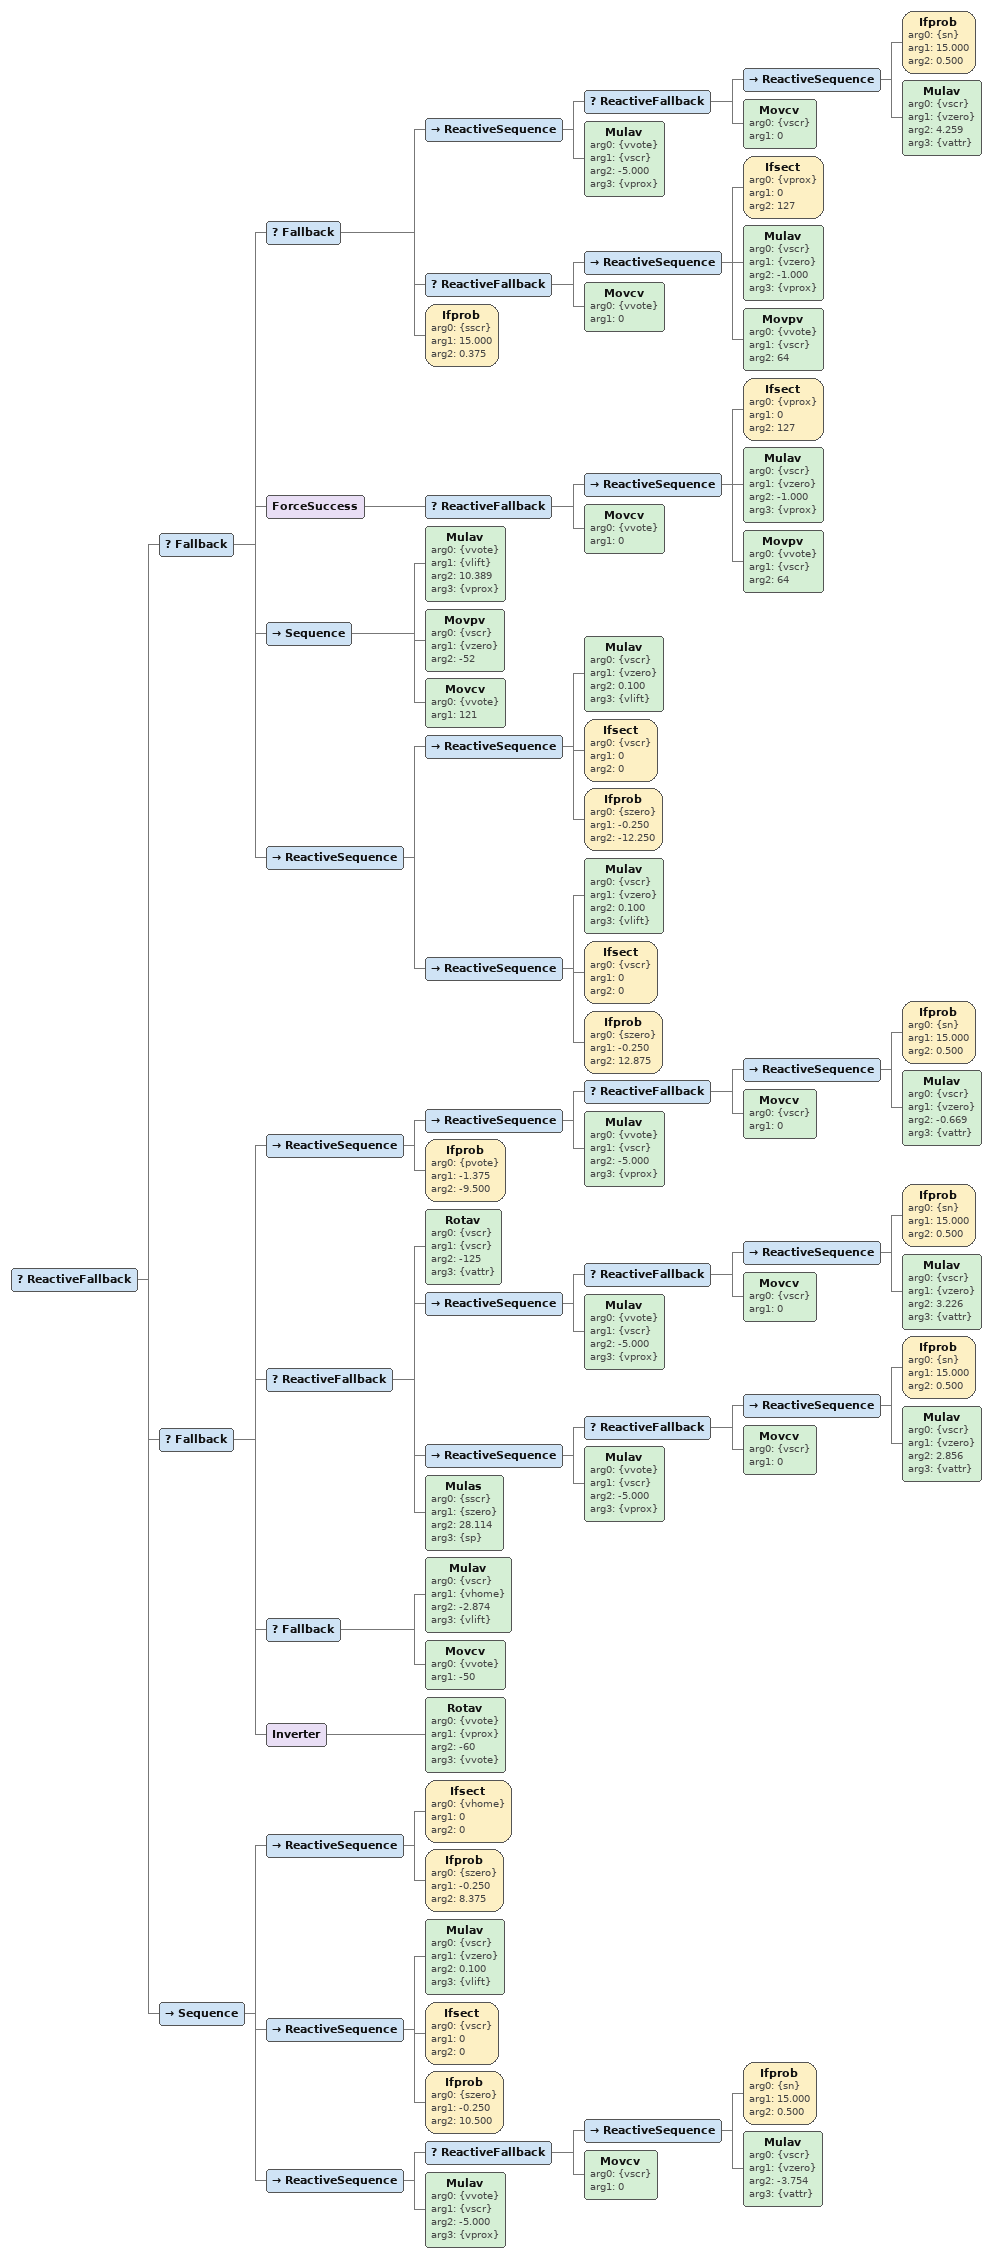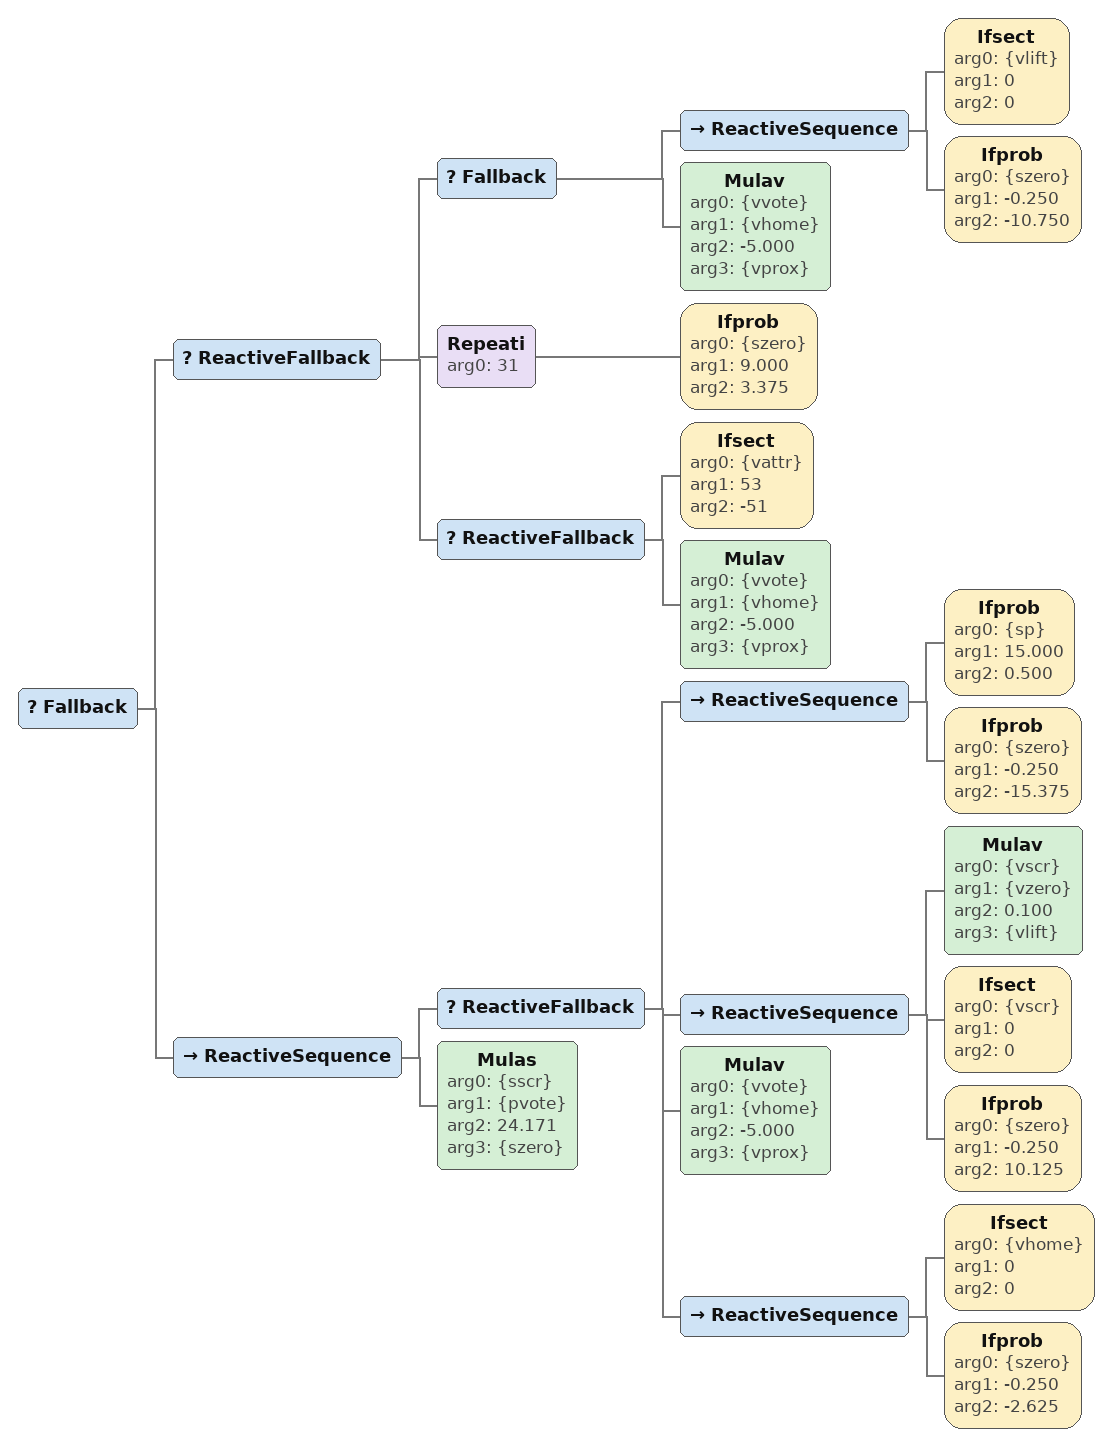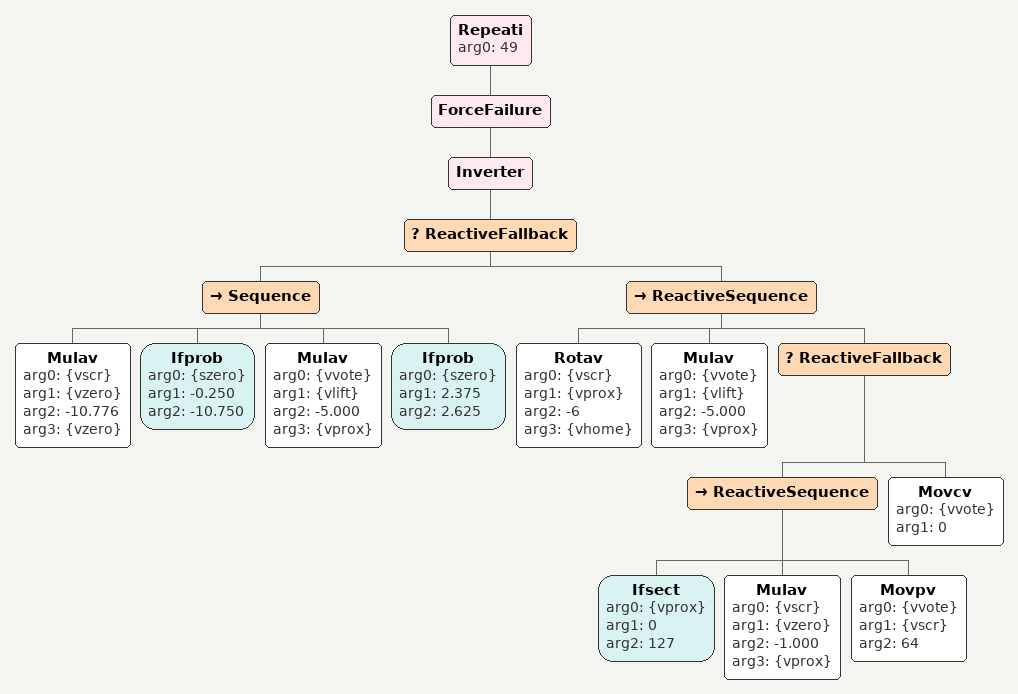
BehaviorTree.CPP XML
<ReactiveFallback>
<Fallback>
<Fallback>

	<!-- ATTRACTION -->
	<ReactiveSequence>
		<ReactiveFallback>
			<ReactiveSequence>
				<Ifprob arg0="{sn}" arg1="15.000" arg2="0.500"/>
				<Mulav arg0="{vscr}" arg1="{vzero}" arg2="4.259" arg3="{vattr}"/>
			</ReactiveSequence>
			<Movcv arg0="{vscr}" arg1="0"/>
		</ReactiveFallback>
		<Mulav arg0="{vvote}" arg1="{vscr}" arg2="-5.000" arg3="{vprox}"/>
	</ReactiveSequence>

	<!-- EXPLORATION -->
	<ReactiveFallback>
		<ReactiveSequence>
			<Ifsect arg0="{vprox}" arg1="0" arg2="127"/>
			<Mulav arg0="{vscr}" arg1="{vzero}" arg2="-1.000" arg3="{vprox}"/>
			<Movpv arg0="{vvote}" arg1="{vscr}" arg2="64"/>
		</ReactiveSequence>
		<Movcv arg0="{vvote}" arg1="0"/>
	</ReactiveFallback>
	<Ifprob arg0="{sscr}" arg1="15.000" arg2="0.375"/>
</Fallback>
<ForceSuccess>

	<!-- EXPLORATION -->
	<ReactiveFallback>
		<ReactiveSequence>
			<Ifsect arg0="{vprox}" arg1="0" arg2="127"/>
			<Mulav arg0="{vscr}" arg1="{vzero}" arg2="-1.000" arg3="{vprox}"/>
			<Movpv arg0="{vvote}" arg1="{vscr}" arg2="64"/>
		</ReactiveSequence>
		<Movcv arg0="{vvote}" arg1="0"/>
	</ReactiveFallback>
	</ForceSuccess>
<Sequence>
<Mulav arg0="{vvote}" arg1="{vlift}" arg2="10.389" arg3="{vprox}"/>
<Movpv arg0="{vscr}" arg1="{vzero}" arg2="-52"/>
<Movcv arg0="{vvote}" arg1="121"/>
</Sequence>
<ReactiveSequence>

	<!-- ITEM -->
	<ReactiveSequence>
		<Mulav arg0="{vscr}" arg1="{vzero}" arg2="0.100" arg3="{vlift}"/>
		<Ifsect arg0="{vscr}" arg1="0" arg2="0"/>
		<Ifprob arg0="{szero}" arg1="-0.250" arg2="-12.250"/>
	</ReactiveSequence>

	<!-- ITEM -->
	<ReactiveSequence>
		<Mulav arg0="{vscr}" arg1="{vzero}" arg2="0.100" arg3="{vlift}"/>
		<Ifsect arg0="{vscr}" arg1="0" arg2="0"/>
		<Ifprob arg0="{szero}" arg1="-0.250" arg2="12.875"/>
	</ReactiveSequence>
	</ReactiveSequence>
</Fallback>
<Fallback>
<ReactiveSequence>

	<!-- ATTRACTION -->
	<ReactiveSequence>
		<ReactiveFallback>
			<ReactiveSequence>
				<Ifprob arg0="{sn}" arg1="15.000" arg2="0.500"/>
				<Mulav arg0="{vscr}" arg1="{vzero}" arg2="-0.669" arg3="{vattr}"/>
			</ReactiveSequence>
			<Movcv arg0="{vscr}" arg1="0"/>
		</ReactiveFallback>
		<Mulav arg0="{vvote}" arg1="{vscr}" arg2="-5.000" arg3="{vprox}"/>
	</ReactiveSequence>
	<Ifprob arg0="{pvote}" arg1="-1.375" arg2="-9.500"/>
</ReactiveSequence>
<ReactiveFallback>
<Rotav arg0="{vscr}" arg1="{vscr}" arg2="-125" arg3="{vattr}"/>

	<!-- ATTRACTION -->
	<ReactiveSequence>
		<ReactiveFallback>
			<ReactiveSequence>
				<Ifprob arg0="{sn}" arg1="15.000" arg2="0.500"/>
				<Mulav arg0="{vscr}" arg1="{vzero}" arg2="3.226" arg3="{vattr}"/>
			</ReactiveSequence>
			<Movcv arg0="{vscr}" arg1="0"/>
		</ReactiveFallback>
		<Mulav arg0="{vvote}" arg1="{vscr}" arg2="-5.000" arg3="{vprox}"/>
	</ReactiveSequence>

	<!-- ATTRACTION -->
	<ReactiveSequence>
		<ReactiveFallback>
			<ReactiveSequence>
				<Ifprob arg0="{sn}" arg1="15.000" arg2="0.500"/>
				<Mulav arg0="{vscr}" arg1="{vzero}" arg2="2.856" arg3="{vattr}"/>
			</ReactiveSequence>
			<Movcv arg0="{vscr}" arg1="0"/>
		</ReactiveFallback>
		<Mulav arg0="{vvote}" arg1="{vscr}" arg2="-5.000" arg3="{vprox}"/>
	</ReactiveSequence>
	<Mulas arg0="{sscr}" arg1="{szero}" arg2="28.114" arg3="{sp}"/>
</ReactiveFallback>
<Fallback>
<Mulav arg0="{vscr}" arg1="{vhome}" arg2="-2.874" arg3="{vlift}"/>
<Movcv arg0="{vvote}" arg1="-50"/>
</Fallback>
<Inverter>
<Rotav arg0="{vvote}" arg1="{vprox}" arg2="-60" arg3="{vvote}"/>
</Inverter>
</Fallback>
<Sequence>

	<!-- NEST -->
	<ReactiveSequence>
		<Ifsect arg0="{vhome}" arg1="0" arg2="0"/>
		<Ifprob arg0="{szero}" arg1="-0.250" arg2="8.375"/>
	</ReactiveSequence>

	<!-- ITEM -->
	<ReactiveSequence>
		<Mulav arg0="{vscr}" arg1="{vzero}" arg2="0.100" arg3="{vlift}"/>
		<Ifsect arg0="{vscr}" arg1="0" arg2="0"/>
		<Ifprob arg0="{szero}" arg1="-0.250" arg2="10.500"/>
	</ReactiveSequence>

	<!-- ATTRACTION -->
	<ReactiveSequence>
		<ReactiveFallback>
			<ReactiveSequence>
				<Ifprob arg0="{sn}" arg1="15.000" arg2="0.500"/>
				<Mulav arg0="{vscr}" arg1="{vzero}" arg2="-3.754" arg3="{vattr}"/>
			</ReactiveSequence>
			<Movcv arg0="{vscr}" arg1="0"/>
		</ReactiveFallback>
		<Mulav arg0="{vvote}" arg1="{vscr}" arg2="-5.000" arg3="{vprox}"/>
	</ReactiveSequence>
	</Sequence>
</ReactiveFallback>

<Fallback>
<ReactiveFallback>
<Fallback>

	<!-- LIFTPOINT -->
	<ReactiveSequence>
		<Ifsect arg0="{vlift}" arg1="0" arg2="0"/>
		<Ifprob arg0="{szero}" arg1="-0.250" arg2="-10.750"/>
	</ReactiveSequence>

	<!-- HOME -->
	<Mulav arg0="{vvote}" arg1="{vhome}" arg2="-5.000" arg3="{vprox}"/>
	</Fallback>
<Repeati arg0="31">
<Ifprob arg0="{szero}" arg1="9.000" arg2="3.375"/>
</Repeati>
<ReactiveFallback>
<Ifsect arg0="{vattr}" arg1="53" arg2="-51"/>

	<!-- HOME -->
	<Mulav arg0="{vvote}" arg1="{vhome}" arg2="-5.000" arg3="{vprox}"/>
	</ReactiveFallback>
</ReactiveFallback>
<ReactiveSequence>
<ReactiveFallback>

	<!-- PORTER -->
	<ReactiveSequence>
		<Ifprob arg0="{sp}" arg1="15.000" arg2="0.500"/>
		<Ifprob arg0="{szero}" arg1="-0.250" arg2="-15.375"/>
	</ReactiveSequence>

	<!-- ITEM -->
	<ReactiveSequence>
		<Mulav arg0="{vscr}" arg1="{vzero}" arg2="0.100" arg3="{vlift}"/>
		<Ifsect arg0="{vscr}" arg1="0" arg2="0"/>
		<Ifprob arg0="{szero}" arg1="-0.250" arg2="10.125"/>
	</ReactiveSequence>

	<!-- HOME -->
	<Mulav arg0="{vvote}" arg1="{vhome}" arg2="-5.000" arg3="{vprox}"/>

	<!-- NEST -->
	<ReactiveSequence>
		<Ifsect arg0="{vhome}" arg1="0" arg2="0"/>
		<Ifprob arg0="{szero}" arg1="-0.250" arg2="-2.625"/>
	</ReactiveSequence>
	</ReactiveFallback>
<Mulas arg0="{sscr}" arg1="{pvote}" arg2="24.171" arg3="{szero}"/>
</ReactiveSequence>
</Fallback>

<Repeati arg0="49">
<ForceFailure>
<Inverter>
<ReactiveFallback>
<Sequence>
<Mulav arg0="{vscr}" arg1="{vzero}" arg2="-10.776" arg3="{vzero}"/>

	<!-- FIXEDPROB -->
	<Ifprob arg0="{szero}" arg1="-0.250" arg2="-10.750"/>

	<!-- POSITION -->
	<Mulav arg0="{vvote}" arg1="{vlift}" arg2="-5.000" arg3="{vprox}"/>
	<Ifprob arg0="{szero}" arg1="2.375" arg2="2.625"/>
</Sequence>
<ReactiveSequence>
<Rotav arg0="{vscr}" arg1="{vprox}" arg2="-6" arg3="{vhome}"/>

	<!-- POSITION -->
	<Mulav arg0="{vvote}" arg1="{vlift}" arg2="-5.000" arg3="{vprox}"/>

	<!-- EXPLORATION -->
	<ReactiveFallback>
		<ReactiveSequence>
			<Ifsect arg0="{vprox}" arg1="0" arg2="127"/>
			<Mulav arg0="{vscr}" arg1="{vzero}" arg2="-1.000" arg3="{vprox}"/>
			<Movpv arg0="{vvote}" arg1="{vscr}" arg2="64"/>
		</ReactiveSequence>
		<Movcv arg0="{vvote}" arg1="0"/>
	</ReactiveFallback>
	</ReactiveSequence>
</ReactiveFallback>
</Inverter>
</ForceFailure>
</Repeati>
